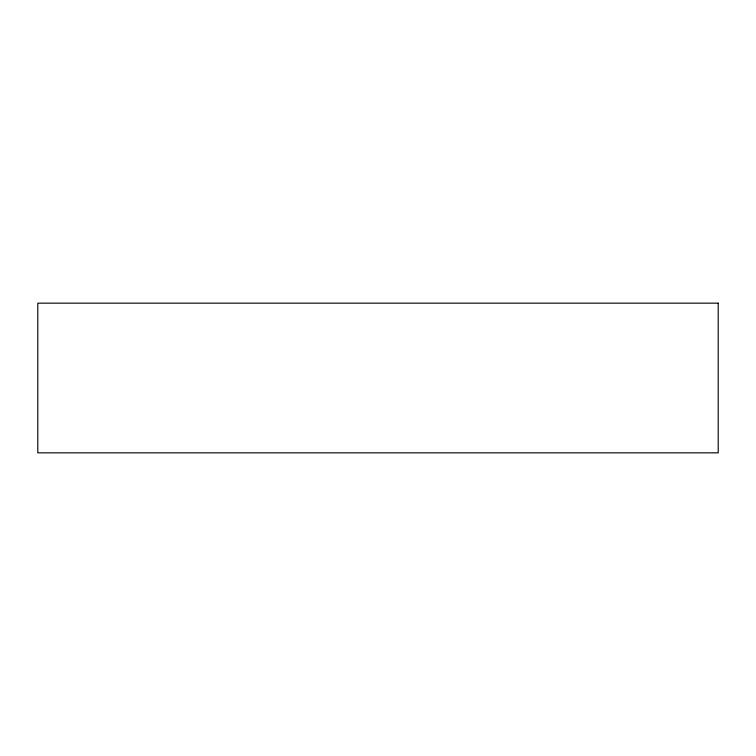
<?xml version="1.0" encoding="UTF-8"?>
<svg xmlns="http://www.w3.org/2000/svg" width="756" height="756" viewBox="0 0 756 756"><rect width="100%" height="100%" fill="white"/><g stroke="black" fill="none" stroke-linecap="round" stroke-linejoin="round"><path stroke-width="1.13" d="M718.2 303.156L37.8 303.156L37.8 452.844L718.2 452.844L718.2 303.156"/></g></svg>
